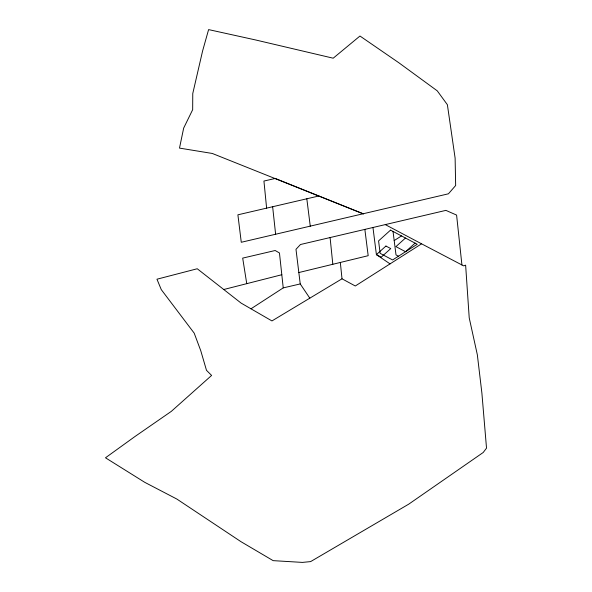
<?xml version="1.0" encoding="UTF-8"?>
<svg xmlns="http://www.w3.org/2000/svg" width="592" height="592" viewBox="0 0 592 592"><rect width="100%" height="100%" fill="white"/><g stroke="black" fill="none" stroke-linecap="round" stroke-linejoin="round"><path stroke-width="0.89" d="M405.476 238.028L395.937 246.627L405.55 251.718L415.088 243.12M250.978 308.809L283.235 287.89L300.233 283.938L309.816 298.161M394.183 240.567L401.494 235.919M342.013 278.802L271.95 320.931L241.092 303.089L197.24 268.753L156.961 279.209L161.276 289.621L194.206 333.163L200.769 350.738L206.49 370.326L211.61 375.432L171.31 411.373L134.924 436.556L105.48 457.794L144.811 482.362L176.845 499.049L240.974 541.68L273.149 560.646L302.423 562.4L310.622 561.601L408.754 504.14L483.205 452.488L486.52 448.137L481.888 393.088L477.344 354.815L469.219 317.86L465.63 265.157L463.632 265.86L421.571 243.823L355.289 285.988L342.013 278.802L340.326 262.456M223.88 289.481L281.807 274.732M300.233 283.938L298.834 272.542L368.18 255.692L364.857 229.385M298.834 272.542L295.985 249.321L300.47 244.511L445.894 210.375L456.595 215.081L461.923 264.964M318.881 195.982L237.895 214.815L241.27 242.276L448.425 193.806L455.655 185.518L455.115 158.116L447.382 104.717L437.251 90.835L398.793 62.722L359.966 36.023L333.192 58.201L255.47 39.93L208.599 29.6L202.59 50.993L192.763 93.551L192.674 109.675L183.668 128.087L179.494 148.104L212.299 153.461L363.451 213.897L275.273 178.458L263.936 181.048L266.615 208.132M385.281 224.605L421.571 243.823M398.468 256.218L396.011 254.915L393.029 231.435M390.047 263.877L376.401 254.641L372.96 227.483M246.746 283.657L242.69 258.112L275.176 250.512L279.454 252.962L283.235 287.89M306.819 198.786L310.275 226.255M272.638 206.734L275.635 234.336M330.092 237.555L332.815 264.284M390.535 230.118L378.577 240.9L380.153 253.354L392.607 259.947L417.256 244.267L390.535 230.118M385.94 246.043L376.401 254.641L381.204 257.187L390.75 248.588L385.94 246.043"/></g></svg>
